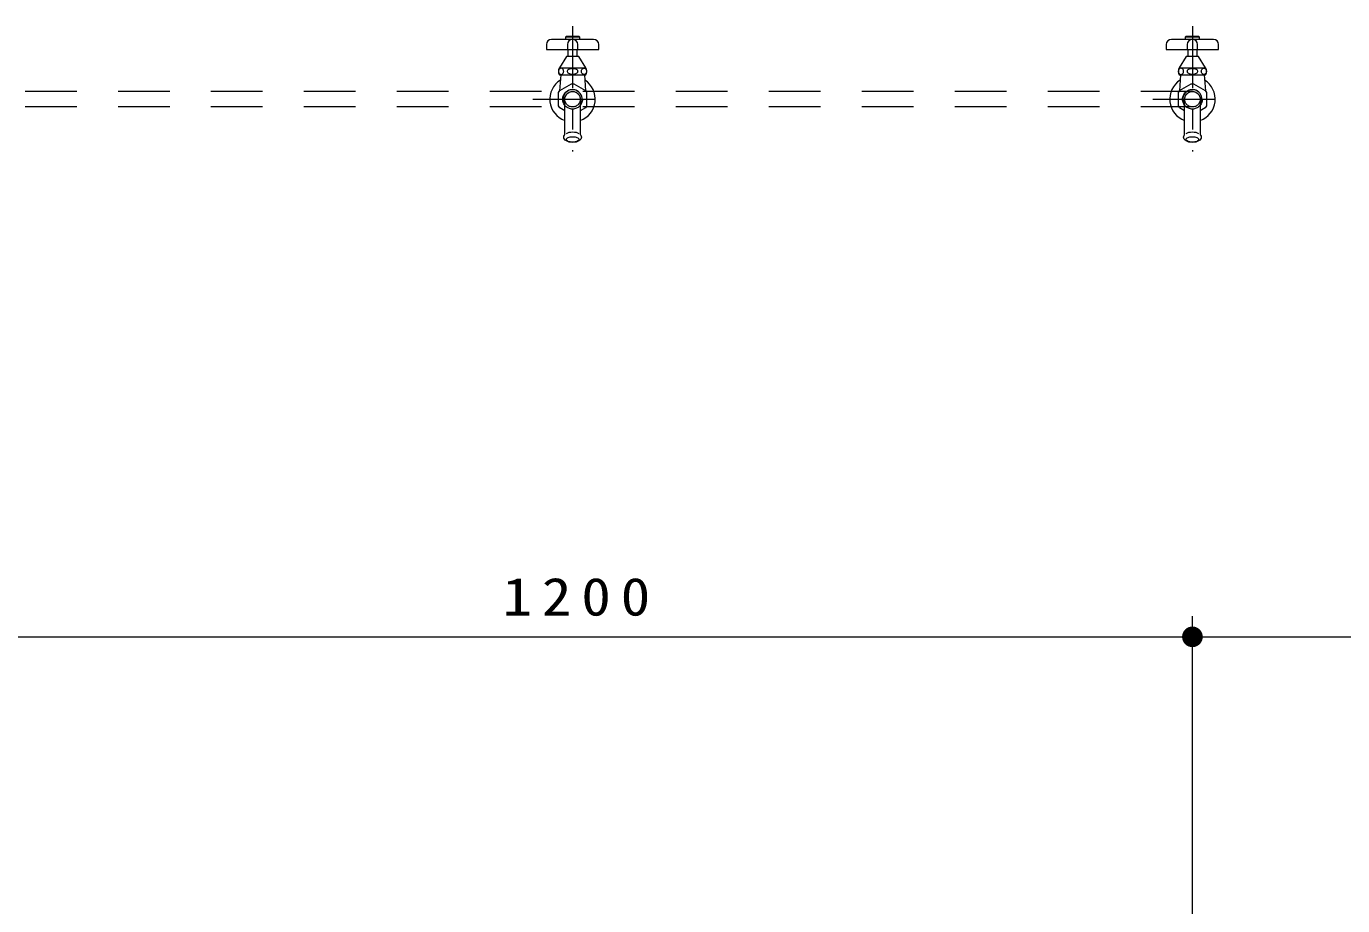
# Model space of a CAD drawing. Units: millimetres on the paper, scale 1:20. Extents: x -385 to 0, y -12 to 267.
# Drawn here: x -321.1 to -257.3, y 112.2 to 154.8 of the extents above; entities that cross this region are included whole.
import ezdxf

# ---------------------------------------------------------------- set-up
doc = ezdxf.new("R2010")
doc.units = ezdxf.units.MM
doc.linetypes.add('USER1', pattern=[4.5, 2.5, -2])
doc.linetypes.add('USER2', pattern=[6, 3, -1, 1, -1])
doc.layers.add('1_20', color=7, linetype='Continuous', lineweight=13)
doc.styles.add('ＭＳ ゴシック', font='')
doc.styles.get('ＭＳ ゴシック').set_extended_font_data('MS Gothic')

# ---------------------------------------------------------------- blocks, each defined once
blk = doc.blocks.new('filled_dot')
at = {"color": 0, "linetype": 'Continuous', "lineweight": -2, "const_width": 1.25}
blk.add_lwpolyline([(-0.625, 0, 1), (0.625, 0, 1)], format="xyb", close=True, dxfattribs=at)

msp = doc.modelspace()

# ---------------------------------------------------------------- linework, layer by layer
at = {"layer": '1_20', "color": 253}
for p, q in [((-294.967, 154.272), (-294.917, 154.322)), ((-294.267, 154.272), (-294.967, 154.272)), ((-294.967, 154.272), (-294.967, 154.172)), ((-294.917, 154.322), (-294.317, 154.322)), ((-294.317, 154.322), (-294.267, 154.272)), ((-294.267, 154.172), (-294.267, 154.272)), ((-264.967, 154.272), (-264.917, 154.322)), ((-264.267, 154.272), (-264.967, 154.272)), ((-264.967, 154.272), (-264.967, 154.172)), ((-264.917, 154.322), (-264.317, 154.322)), ((-264.317, 154.322), (-264.267, 154.272)), ((-264.267, 154.172), (-264.267, 154.272)), ((-295.865, 154.017), (-295.884, 153.922)), ((-295.884, 153.922), (-295.884, 153.672)), ((-295.884, 153.672), (-293.349, 153.672)), ((-295.811, 154.098), (-295.865, 154.017)), ((-295.73, 154.153), (-295.811, 154.098)), ((-295.634, 154.172), (-295.73, 154.153)), ((-293.599, 154.172), (-295.634, 154.172)), ((-294.848, 154.017), (-294.867, 153.922)), ((-294.867, 153.922), (-294.867, 153.672)), ((-294.793, 154.098), (-294.848, 154.017)), ((-294.842, 153.672), (-294.842, 153.347)), ((-294.712, 154.153), (-294.793, 154.098)), ((-294.617, 154.172), (-294.712, 154.153)), ((-294.521, 154.153), (-294.617, 154.172)), ((-294.44, 154.098), (-294.521, 154.153)), ((-294.386, 154.017), (-294.44, 154.098)), ((-294.392, 153.347), (-294.392, 153.672)), ((-294.367, 153.922), (-294.386, 154.017)), ((-294.367, 153.672), (-294.367, 153.922)), ((-293.503, 154.153), (-293.599, 154.172)), ((-293.422, 154.098), (-293.503, 154.153)), ((-293.368, 154.017), (-293.422, 154.098)), ((-293.349, 153.922), (-293.368, 154.017)), ((-293.349, 153.672), (-293.349, 153.922)), ((-265.865, 154.017), (-265.884, 153.922)), ((-265.884, 153.922), (-265.884, 153.672)), ((-265.884, 153.672), (-263.349, 153.672)), ((-265.811, 154.098), (-265.865, 154.017)), ((-265.73, 154.153), (-265.811, 154.098)), ((-265.634, 154.172), (-265.73, 154.153)), ((-263.599, 154.172), (-265.634, 154.172)), ((-264.848, 154.017), (-264.867, 153.922)), ((-264.867, 153.922), (-264.867, 153.672)), ((-264.793, 154.098), (-264.848, 154.017)), ((-264.842, 153.672), (-264.842, 153.347)), ((-264.712, 154.153), (-264.793, 154.098)), ((-264.617, 154.172), (-264.712, 154.153)), ((-264.521, 154.153), (-264.617, 154.172)), ((-264.44, 154.098), (-264.521, 154.153)), ((-264.386, 154.017), (-264.44, 154.098)), ((-264.392, 153.347), (-264.392, 153.672)), ((-264.367, 153.922), (-264.386, 154.017)), ((-264.367, 153.672), (-264.367, 153.922)), ((-263.503, 154.153), (-263.599, 154.172)), ((-263.422, 154.098), (-263.503, 154.153)), ((-263.368, 154.017), (-263.422, 154.098)), ((-263.349, 153.922), (-263.368, 154.017)), ((-263.349, 153.672), (-263.349, 153.922)), ((-294.917, 153.347), (-295.251, 152.797)), ((-294.317, 153.347), (-294.917, 153.347)), ((-293.983, 152.797), (-294.317, 153.347)), ((-264.917, 153.347), (-265.251, 152.797)), ((-264.317, 153.347), (-264.917, 153.347)), ((-263.983, 152.797), (-264.317, 153.347)), ((-295.29, 152.713), (-295.304, 152.622)), ((-295.304, 152.622), (-295.29, 152.53)), ((-295.294, 152.651), (-295.296, 152.622)), ((-295.296, 152.622), (-295.294, 152.592)), ((-295.286, 152.68), (-295.294, 152.651)), ((-295.294, 152.592), (-295.286, 152.563)), ((-295.251, 152.797), (-295.29, 152.713)), ((-295.29, 152.53), (-295.251, 152.447)), ((-295.275, 152.705), (-295.286, 152.68)), ((-295.286, 152.563), (-295.275, 152.538)), ((-295.26, 152.728), (-295.275, 152.705)), ((-295.275, 152.538), (-295.26, 152.515)), ((-295.241, 152.746), (-295.26, 152.728)), ((-295.26, 152.515), (-295.241, 152.497)), ((-295.251, 152.797), (-293.983, 152.797)), ((-295.251, 152.447), (-293.983, 152.447)), ((-295.192, 152.447), (-295.242, 151.685)), ((-295.218, 152.761), (-295.241, 152.746)), ((-295.241, 152.497), (-295.218, 152.483)), ((-295.195, 152.769), (-295.218, 152.761)), ((-295.218, 152.483), (-295.195, 152.474)), ((-295.171, 152.772), (-295.195, 152.769)), ((-295.195, 152.474), (-295.171, 152.472)), ((-295.147, 152.769), (-295.171, 152.772)), ((-295.171, 152.472), (-295.147, 152.474)), ((-295.125, 152.761), (-295.147, 152.769)), ((-295.147, 152.474), (-295.125, 152.483)), ((-295.102, 152.746), (-295.125, 152.761)), ((-295.125, 152.483), (-295.102, 152.497)), ((-295.083, 152.728), (-295.102, 152.746)), ((-295.102, 152.497), (-295.083, 152.515)), ((-295.067, 152.705), (-295.083, 152.728)), ((-295.083, 152.515), (-295.067, 152.538)), ((-295.056, 152.68), (-295.067, 152.705)), ((-295.067, 152.538), (-295.056, 152.563)), ((-295.049, 152.651), (-295.056, 152.68)), ((-295.056, 152.563), (-295.049, 152.592)), ((-295.046, 152.622), (-295.049, 152.651)), ((-295.049, 152.592), (-295.046, 152.622)), ((-294.867, 152.622), (-294.862, 152.649)), ((-294.862, 152.594), (-294.867, 152.622)), ((-294.862, 152.649), (-294.85, 152.674)), ((-294.85, 152.569), (-294.862, 152.594)), ((-294.85, 152.674), (-294.825, 152.704)), ((-294.825, 152.539), (-294.85, 152.569)), ((-294.825, 152.704), (-294.793, 152.728)), ((-294.793, 152.515), (-294.825, 152.539)), ((-294.793, 152.728), (-294.756, 152.746)), ((-294.756, 152.497), (-294.793, 152.515)), ((-294.756, 152.746), (-294.717, 152.759)), ((-294.717, 152.484), (-294.756, 152.497)), ((-294.717, 152.759), (-294.667, 152.768)), ((-294.667, 152.475), (-294.717, 152.484)), ((-294.667, 152.768), (-294.617, 152.772)), ((-294.617, 152.472), (-294.667, 152.475)), ((-294.617, 152.772), (-294.566, 152.768)), ((-294.566, 152.475), (-294.617, 152.472)), ((-294.566, 152.768), (-294.517, 152.759)), ((-294.517, 152.484), (-294.566, 152.475)), ((-294.517, 152.759), (-294.477, 152.746)), ((-294.477, 152.497), (-294.517, 152.484)), ((-294.477, 152.746), (-294.44, 152.728)), ((-294.44, 152.515), (-294.477, 152.497)), ((-294.44, 152.728), (-294.409, 152.704)), ((-294.409, 152.539), (-294.44, 152.515)), ((-294.409, 152.704), (-294.383, 152.674)), ((-294.383, 152.569), (-294.409, 152.539)), ((-294.383, 152.674), (-294.371, 152.649)), ((-294.371, 152.594), (-294.383, 152.569)), ((-294.371, 152.649), (-294.367, 152.622)), ((-294.367, 152.622), (-294.371, 152.594)), ((-294.187, 152.622), (-294.185, 152.651)), ((-294.185, 152.592), (-294.187, 152.622)), ((-294.185, 152.651), (-294.177, 152.68)), ((-294.177, 152.563), (-294.185, 152.592)), ((-294.177, 152.68), (-294.166, 152.705)), ((-294.166, 152.538), (-294.177, 152.563)), ((-294.166, 152.705), (-294.15, 152.728)), ((-294.15, 152.515), (-294.166, 152.538)), ((-294.15, 152.728), (-294.131, 152.746)), ((-294.131, 152.497), (-294.15, 152.515)), ((-294.131, 152.746), (-294.109, 152.761)), ((-294.109, 152.483), (-294.131, 152.497)), ((-294.109, 152.761), (-294.086, 152.769)), ((-294.086, 152.474), (-294.109, 152.483)), ((-294.086, 152.769), (-294.062, 152.772)), ((-294.062, 152.472), (-294.086, 152.474)), ((-294.062, 152.772), (-294.038, 152.769)), ((-294.038, 152.474), (-294.062, 152.472)), ((-294.042, 152.447), (-293.991, 151.685)), ((-294.038, 152.769), (-294.015, 152.761)), ((-294.015, 152.483), (-294.038, 152.474)), ((-294.015, 152.761), (-293.993, 152.746)), ((-293.993, 152.497), (-294.015, 152.483)), ((-293.993, 152.746), (-293.974, 152.728)), ((-293.974, 152.515), (-293.993, 152.497)), ((-293.943, 152.713), (-293.983, 152.797)), ((-293.983, 152.447), (-293.943, 152.53)), ((-293.974, 152.728), (-293.958, 152.705)), ((-293.958, 152.538), (-293.974, 152.515)), ((-293.958, 152.705), (-293.947, 152.68)), ((-293.947, 152.563), (-293.958, 152.538)), ((-293.947, 152.68), (-293.94, 152.651)), ((-293.94, 152.592), (-293.947, 152.563)), ((-293.929, 152.622), (-293.943, 152.713)), ((-293.943, 152.53), (-293.929, 152.622)), ((-293.94, 152.651), (-293.937, 152.622)), ((-293.937, 152.622), (-293.94, 152.592)), ((-265.29, 152.713), (-265.304, 152.622)), ((-265.304, 152.622), (-265.29, 152.53)), ((-265.294, 152.651), (-265.296, 152.622)), ((-265.296, 152.622), (-265.294, 152.592)), ((-265.286, 152.68), (-265.294, 152.651)), ((-265.294, 152.592), (-265.286, 152.563)), ((-265.251, 152.797), (-265.29, 152.713)), ((-265.29, 152.53), (-265.251, 152.447)), ((-265.275, 152.705), (-265.286, 152.68)), ((-265.286, 152.563), (-265.275, 152.538)), ((-265.26, 152.728), (-265.275, 152.705)), ((-265.275, 152.538), (-265.26, 152.515)), ((-265.241, 152.746), (-265.26, 152.728)), ((-265.26, 152.515), (-265.241, 152.497)), ((-265.251, 152.797), (-263.983, 152.797)), ((-265.251, 152.447), (-263.983, 152.447)), ((-265.192, 152.447), (-265.242, 151.685)), ((-265.218, 152.761), (-265.241, 152.746)), ((-265.241, 152.497), (-265.218, 152.483)), ((-265.195, 152.769), (-265.218, 152.761)), ((-265.218, 152.483), (-265.195, 152.474)), ((-265.171, 152.772), (-265.195, 152.769)), ((-265.195, 152.474), (-265.171, 152.472)), ((-265.147, 152.769), (-265.171, 152.772)), ((-265.171, 152.472), (-265.147, 152.474)), ((-265.125, 152.761), (-265.147, 152.769)), ((-265.147, 152.474), (-265.125, 152.483)), ((-265.102, 152.746), (-265.125, 152.761)), ((-265.125, 152.483), (-265.102, 152.497)), ((-265.083, 152.728), (-265.102, 152.746)), ((-265.102, 152.497), (-265.083, 152.515)), ((-265.067, 152.705), (-265.083, 152.728)), ((-265.083, 152.515), (-265.067, 152.538)), ((-265.056, 152.68), (-265.067, 152.705)), ((-265.067, 152.538), (-265.056, 152.563)), ((-265.049, 152.651), (-265.056, 152.68)), ((-265.056, 152.563), (-265.049, 152.592)), ((-265.046, 152.622), (-265.049, 152.651)), ((-265.049, 152.592), (-265.046, 152.622)), ((-264.867, 152.622), (-264.862, 152.649)), ((-264.862, 152.594), (-264.867, 152.622)), ((-264.862, 152.649), (-264.85, 152.674)), ((-264.85, 152.569), (-264.862, 152.594)), ((-264.85, 152.674), (-264.825, 152.704)), ((-264.825, 152.539), (-264.85, 152.569)), ((-264.825, 152.704), (-264.793, 152.728)), ((-264.793, 152.515), (-264.825, 152.539)), ((-264.793, 152.728), (-264.756, 152.746)), ((-264.756, 152.497), (-264.793, 152.515)), ((-264.756, 152.746), (-264.717, 152.759)), ((-264.717, 152.484), (-264.756, 152.497)), ((-264.717, 152.759), (-264.667, 152.768)), ((-264.667, 152.475), (-264.717, 152.484)), ((-264.667, 152.768), (-264.617, 152.772)), ((-264.617, 152.472), (-264.667, 152.475)), ((-264.617, 152.772), (-264.566, 152.768)), ((-264.566, 152.475), (-264.617, 152.472)), ((-264.566, 152.768), (-264.517, 152.759)), ((-264.517, 152.484), (-264.566, 152.475)), ((-264.517, 152.759), (-264.477, 152.746)), ((-264.477, 152.497), (-264.517, 152.484)), ((-264.477, 152.746), (-264.44, 152.728)), ((-264.44, 152.515), (-264.477, 152.497)), ((-264.44, 152.728), (-264.409, 152.704)), ((-264.409, 152.539), (-264.44, 152.515)), ((-264.409, 152.704), (-264.383, 152.674)), ((-264.383, 152.569), (-264.409, 152.539)), ((-264.383, 152.674), (-264.371, 152.649)), ((-264.371, 152.594), (-264.383, 152.569)), ((-264.371, 152.649), (-264.367, 152.622)), ((-264.367, 152.622), (-264.371, 152.594)), ((-264.187, 152.622), (-264.185, 152.651)), ((-264.185, 152.592), (-264.187, 152.622)), ((-264.185, 152.651), (-264.177, 152.68)), ((-264.177, 152.563), (-264.185, 152.592)), ((-264.177, 152.68), (-264.166, 152.705)), ((-264.166, 152.538), (-264.177, 152.563)), ((-264.166, 152.705), (-264.15, 152.728)), ((-264.15, 152.515), (-264.166, 152.538)), ((-264.15, 152.728), (-264.131, 152.746)), ((-264.131, 152.497), (-264.15, 152.515)), ((-264.131, 152.746), (-264.109, 152.761)), ((-264.109, 152.483), (-264.131, 152.497)), ((-264.109, 152.761), (-264.086, 152.769)), ((-264.086, 152.474), (-264.109, 152.483)), ((-264.086, 152.769), (-264.062, 152.772)), ((-264.062, 152.472), (-264.086, 152.474)), ((-264.062, 152.772), (-264.038, 152.769)), ((-264.038, 152.474), (-264.062, 152.472)), ((-264.042, 152.447), (-263.991, 151.685)), ((-264.038, 152.769), (-264.015, 152.761)), ((-264.015, 152.483), (-264.038, 152.474)), ((-264.015, 152.761), (-263.993, 152.746)), ((-263.993, 152.497), (-264.015, 152.483)), ((-263.993, 152.746), (-263.974, 152.728)), ((-263.974, 152.515), (-263.993, 152.497)), ((-263.943, 152.713), (-263.983, 152.797)), ((-263.983, 152.447), (-263.943, 152.53)), ((-263.974, 152.728), (-263.958, 152.705)), ((-263.958, 152.538), (-263.974, 152.515)), ((-263.958, 152.705), (-263.947, 152.68)), ((-263.947, 152.563), (-263.958, 152.538)), ((-263.947, 152.68), (-263.94, 152.651)), ((-263.94, 152.592), (-263.947, 152.563)), ((-263.929, 152.622), (-263.943, 152.713)), ((-263.943, 152.53), (-263.929, 152.622)), ((-263.94, 152.651), (-263.937, 152.622)), ((-263.937, 152.622), (-263.94, 152.592)), ((-295.293, 151.597), (-295.266, 151.647)), ((-295.266, 151.647), (-295.236, 151.694)), ((-295.236, 151.694), (-294.673, 152.019)), ((-294.784, 151.607), (-294.719, 151.632)), ((-294.719, 151.632), (-294.651, 151.645)), ((-294.673, 152.019), (-294.617, 152.022)), ((-294.651, 151.645), (-294.582, 151.645)), ((-294.617, 152.022), (-294.56, 152.019)), ((-294.582, 151.645), (-294.514, 151.632)), ((-294.56, 152.019), (-293.997, 151.694)), ((-294.514, 151.632), (-294.45, 151.607)), ((-293.997, 151.694), (-293.967, 151.647)), ((-293.967, 151.647), (-293.941, 151.597)), ((-265.293, 151.597), (-265.266, 151.647)), ((-265.266, 151.647), (-265.236, 151.694)), ((-265.236, 151.694), (-264.673, 152.019)), ((-264.784, 151.607), (-264.719, 151.632)), ((-264.719, 151.632), (-264.651, 151.645)), ((-264.673, 152.019), (-264.617, 152.022)), ((-264.651, 151.645), (-264.582, 151.645)), ((-264.617, 152.022), (-264.56, 152.019)), ((-264.582, 151.645), (-264.514, 151.632)), ((-264.56, 152.019), (-263.997, 151.694)), ((-264.514, 151.632), (-264.45, 151.607)), ((-263.997, 151.694), (-263.967, 151.647)), ((-263.967, 151.647), (-263.941, 151.597)), ((-295.293, 150.947), (-295.293, 151.597)), ((-294.992, 151.272), (-294.985, 151.34)), ((-294.992, 149.566), (-294.992, 151.272)), ((-294.985, 151.34), (-294.966, 151.407)), ((-294.966, 151.407), (-294.935, 151.469)), ((-294.935, 151.469), (-294.894, 151.524)), ((-294.894, 151.524), (-294.843, 151.571)), ((-294.843, 151.571), (-294.784, 151.607)), ((-294.45, 151.607), (-294.391, 151.571)), ((-294.391, 151.571), (-294.34, 151.524)), ((-294.34, 151.524), (-294.298, 151.469)), ((-294.298, 151.469), (-294.267, 151.407)), ((-294.267, 151.407), (-294.248, 151.34)), ((-294.248, 151.34), (-294.242, 151.272)), ((-294.242, 151.272), (-294.242, 149.566)), ((-293.941, 151.597), (-293.941, 150.947)), ((-265.293, 150.947), (-265.293, 151.597)), ((-264.992, 151.272), (-264.985, 151.34)), ((-264.992, 149.566), (-264.992, 151.272)), ((-264.985, 151.34), (-264.966, 151.407)), ((-264.966, 151.407), (-264.935, 151.469)), ((-264.935, 151.469), (-264.894, 151.524)), ((-264.894, 151.524), (-264.843, 151.571)), ((-264.843, 151.571), (-264.784, 151.607)), ((-264.45, 151.607), (-264.391, 151.571)), ((-264.391, 151.571), (-264.34, 151.524)), ((-264.34, 151.524), (-264.298, 151.469)), ((-264.298, 151.469), (-264.267, 151.407)), ((-264.267, 151.407), (-264.248, 151.34)), ((-264.248, 151.34), (-264.242, 151.272)), ((-264.242, 151.272), (-264.242, 149.566)), ((-263.941, 151.597), (-263.941, 150.947)), ((-295.266, 150.897), (-295.293, 150.947)), ((-295.236, 150.849), (-295.266, 150.897)), ((-294.992, 150.708), (-295.236, 150.849)), ((-293.997, 150.849), (-294.242, 150.708)), ((-293.967, 150.897), (-293.997, 150.849)), ((-293.941, 150.947), (-293.967, 150.897)), ((-265.266, 150.897), (-265.293, 150.947)), ((-265.236, 150.849), (-265.266, 150.897)), ((-264.992, 150.708), (-265.236, 150.849)), ((-263.997, 150.849), (-264.242, 150.708)), ((-263.967, 150.897), (-263.997, 150.849)), ((-263.941, 150.947), (-263.967, 150.897)), ((-295.042, 149.436), (-295.035, 149.483)), ((-295.035, 149.389), (-295.042, 149.436)), ((-295.035, 149.483), (-295.014, 149.526)), ((-295.014, 149.346), (-295.035, 149.389)), ((-295.014, 149.526), (-295, 149.544)), ((-294.97, 149.296), (-295.014, 149.346)), ((-295, 149.544), (-294.992, 149.566)), ((-294.917, 149.255), (-294.97, 149.296)), ((-294.917, 149.617), (-294.854, 149.649)), ((-294.917, 149.325), (-294.912, 149.348)), ((-294.912, 149.302), (-294.917, 149.325)), ((-294.854, 149.224), (-294.917, 149.255)), ((-294.912, 149.348), (-294.899, 149.369)), ((-294.899, 149.282), (-294.912, 149.302)), ((-294.899, 149.369), (-294.867, 149.397)), ((-294.867, 149.253), (-294.899, 149.282)), ((-294.867, 149.397), (-294.829, 149.419)), ((-294.829, 149.232), (-294.867, 149.253)), ((-294.854, 149.649), (-294.787, 149.671)), ((-294.787, 149.201), (-294.854, 149.224)), ((-294.829, 149.419), (-294.785, 149.435)), ((-294.785, 149.215), (-294.829, 149.232)), ((-294.787, 149.671), (-294.702, 149.686)), ((-294.702, 149.186), (-294.787, 149.201)), ((-294.785, 149.435), (-294.739, 149.446)), ((-294.739, 149.204), (-294.785, 149.215)), ((-294.739, 149.446), (-294.678, 149.455)), ((-294.678, 149.196), (-294.739, 149.204)), ((-294.702, 149.686), (-294.617, 149.692)), ((-294.617, 149.181), (-294.702, 149.186)), ((-294.678, 149.455), (-294.617, 149.457)), ((-294.617, 149.193), (-294.678, 149.196)), ((-294.617, 149.692), (-294.531, 149.686)), ((-294.617, 149.457), (-294.555, 149.455)), ((-294.555, 149.196), (-294.617, 149.193)), ((-294.531, 149.186), (-294.617, 149.181)), ((-294.555, 149.455), (-294.495, 149.446)), ((-294.495, 149.204), (-294.555, 149.196)), ((-294.531, 149.686), (-294.446, 149.671)), ((-294.446, 149.201), (-294.531, 149.186)), ((-294.495, 149.446), (-294.449, 149.435)), ((-294.449, 149.215), (-294.495, 149.204)), ((-294.449, 149.435), (-294.405, 149.419)), ((-294.405, 149.232), (-294.449, 149.215)), ((-294.446, 149.671), (-294.379, 149.649)), ((-294.379, 149.224), (-294.446, 149.201)), ((-294.405, 149.419), (-294.367, 149.397)), ((-294.367, 149.253), (-294.405, 149.232)), ((-294.379, 149.649), (-294.316, 149.617)), ((-294.316, 149.255), (-294.379, 149.224)), ((-294.367, 149.397), (-294.334, 149.369)), ((-294.334, 149.282), (-294.367, 149.253)), ((-294.334, 149.369), (-294.321, 149.348)), ((-294.321, 149.302), (-294.334, 149.282)), ((-294.321, 149.348), (-294.317, 149.325)), ((-294.317, 149.325), (-294.321, 149.302)), ((-294.263, 149.296), (-294.316, 149.255)), ((-294.22, 149.346), (-294.263, 149.296)), ((-294.242, 149.566), (-294.234, 149.544)), ((-294.234, 149.544), (-294.22, 149.526)), ((-294.22, 149.526), (-294.199, 149.483)), ((-294.199, 149.389), (-294.22, 149.346)), ((-294.199, 149.483), (-294.192, 149.436)), ((-294.192, 149.436), (-294.199, 149.389)), ((-265.042, 149.436), (-265.035, 149.483)), ((-265.035, 149.389), (-265.042, 149.436)), ((-265.035, 149.483), (-265.014, 149.526)), ((-265.014, 149.346), (-265.035, 149.389)), ((-265.014, 149.526), (-265, 149.544)), ((-264.97, 149.296), (-265.014, 149.346)), ((-265, 149.544), (-264.992, 149.566)), ((-264.917, 149.255), (-264.97, 149.296)), ((-264.917, 149.617), (-264.854, 149.649)), ((-264.917, 149.325), (-264.912, 149.348)), ((-264.912, 149.302), (-264.917, 149.325)), ((-264.854, 149.224), (-264.917, 149.255)), ((-264.912, 149.348), (-264.899, 149.369)), ((-264.899, 149.282), (-264.912, 149.302)), ((-264.899, 149.369), (-264.867, 149.397)), ((-264.867, 149.253), (-264.899, 149.282)), ((-264.867, 149.397), (-264.829, 149.419)), ((-264.829, 149.232), (-264.867, 149.253)), ((-264.854, 149.649), (-264.787, 149.671)), ((-264.787, 149.201), (-264.854, 149.224)), ((-264.829, 149.419), (-264.785, 149.435)), ((-264.785, 149.215), (-264.829, 149.232)), ((-264.787, 149.671), (-264.702, 149.686)), ((-264.702, 149.186), (-264.787, 149.201)), ((-264.785, 149.435), (-264.739, 149.446)), ((-264.739, 149.204), (-264.785, 149.215)), ((-264.739, 149.446), (-264.678, 149.455)), ((-264.678, 149.196), (-264.739, 149.204)), ((-264.702, 149.686), (-264.617, 149.692)), ((-264.617, 149.181), (-264.702, 149.186)), ((-264.678, 149.455), (-264.617, 149.457)), ((-264.617, 149.193), (-264.678, 149.196)), ((-264.617, 149.692), (-264.531, 149.686)), ((-264.617, 149.457), (-264.555, 149.455)), ((-264.555, 149.196), (-264.617, 149.193)), ((-264.531, 149.186), (-264.617, 149.181)), ((-264.555, 149.455), (-264.495, 149.446)), ((-264.495, 149.204), (-264.555, 149.196)), ((-264.531, 149.686), (-264.446, 149.671)), ((-264.446, 149.201), (-264.531, 149.186)), ((-264.495, 149.446), (-264.449, 149.435)), ((-264.449, 149.215), (-264.495, 149.204)), ((-264.449, 149.435), (-264.405, 149.419)), ((-264.405, 149.232), (-264.449, 149.215)), ((-264.446, 149.671), (-264.379, 149.649)), ((-264.379, 149.224), (-264.446, 149.201)), ((-264.405, 149.419), (-264.367, 149.397)), ((-264.367, 149.253), (-264.405, 149.232)), ((-264.379, 149.649), (-264.316, 149.617)), ((-264.316, 149.255), (-264.379, 149.224)), ((-264.367, 149.397), (-264.334, 149.369)), ((-264.334, 149.282), (-264.367, 149.253)), ((-264.334, 149.369), (-264.321, 149.348)), ((-264.321, 149.302), (-264.334, 149.282)), ((-264.321, 149.348), (-264.317, 149.325)), ((-264.317, 149.325), (-264.321, 149.302)), ((-264.263, 149.296), (-264.316, 149.255)), ((-264.22, 149.346), (-264.263, 149.296)), ((-264.242, 149.566), (-264.234, 149.544)), ((-264.234, 149.544), (-264.22, 149.526)), ((-264.22, 149.526), (-264.199, 149.483)), ((-264.199, 149.389), (-264.22, 149.346)), ((-264.199, 149.483), (-264.192, 149.436)), ((-264.192, 149.436), (-264.199, 149.389))]:
    msp.add_line(p, q, dxfattribs=at)
at = {"layer": '1_20', "color": 253, "linetype": 'USER2'}
for p, q in [((-294.617, 154.802), (-294.617, 148.748)), ((-264.617, 154.802), (-264.617, 148.748)), ((-296.535, 151.272), (-292.699, 151.272)), ((-266.535, 151.272), (-262.699, 151.272))]:
    msp.add_line(p, q, dxfattribs=at)
at = {"layer": '1_20', "color": 4, "linetype": 'USER1'}
for p, q in [((-264.617, 151.647), (-338.367, 151.647)), ((-264.617, 150.897), (-338.367, 150.897))]:
    msp.add_line(p, q, dxfattribs=at)
at = {"layer": '1_20'}
for p, q in [((-264.617, 102.322), (-264.617, 126.247)), ((-324.617, 125.247), (-264.617, 125.247)), ((-264.617, 125.247), (-244.617, 125.247))]:
    msp.add_line(p, q, dxfattribs=at)
at = {"layer": '1_20', "color": 4, "linetype": 'USER1'}
for centre, radius in [((-294.617, 151.272), 0.475), ((-294.617, 151.272), 0.375), ((-264.617, 151.272), 0.475), ((-264.617, 151.272), 0.375)]:
    msp.add_circle(centre, radius, dxfattribs=at)
at = {"layer": '1_20', "color": 253}
for centre, radius, start, end in [((-294.991, 152.622), 0.313, 145.99743, 214.00257), ((-294.242, 152.622), 0.313, 325.99743, 34.00257), ((-264.991, 152.622), 0.313, 145.99743, 214.00257), ((-264.242, 152.622), 0.313, 325.99743, 34.00257), ((-294.617, 151.272), 1.1, 122.52936, 250.06773), ((-294.617, 151.272), 0.463, 324.17523, 215.82477), ((-294.617, 151.272), 1.1, 289.93227, 57.47064), ((-264.617, 151.272), 1.1, 122.52936, 250.06773), ((-264.617, 151.272), 0.463, 324.17523, 215.82477), ((-264.617, 151.272), 1.1, 289.93227, 57.47064)]:
    msp.add_arc(centre, radius, start, end, dxfattribs=at)

# ---------------------------------------------------------------- block references
at = {"layer": '1_20', "xscale": 0.4, "yscale": 0.4, "rotation": 180}
msp.add_blockref('filled_dot', (-264.617, 125.247), dxfattribs=at)
at = {"layer": '1_20', "xscale": 0.4, "yscale": 0.4}
msp.add_blockref('filled_dot', (-264.617, 125.247), dxfattribs=at)

# ---------------------------------------------------------------- texts
at = {"layer": '1_20', "insert": (-294.196, 126.247), "char_height": 1.833, "attachment_point": 8, "style": 'ＭＳ ゴシック'}
msp.add_mtext('\\T1.33;\\W1.15;1200', dxfattribs=at)

doc.saveas('drawing.dxf')
